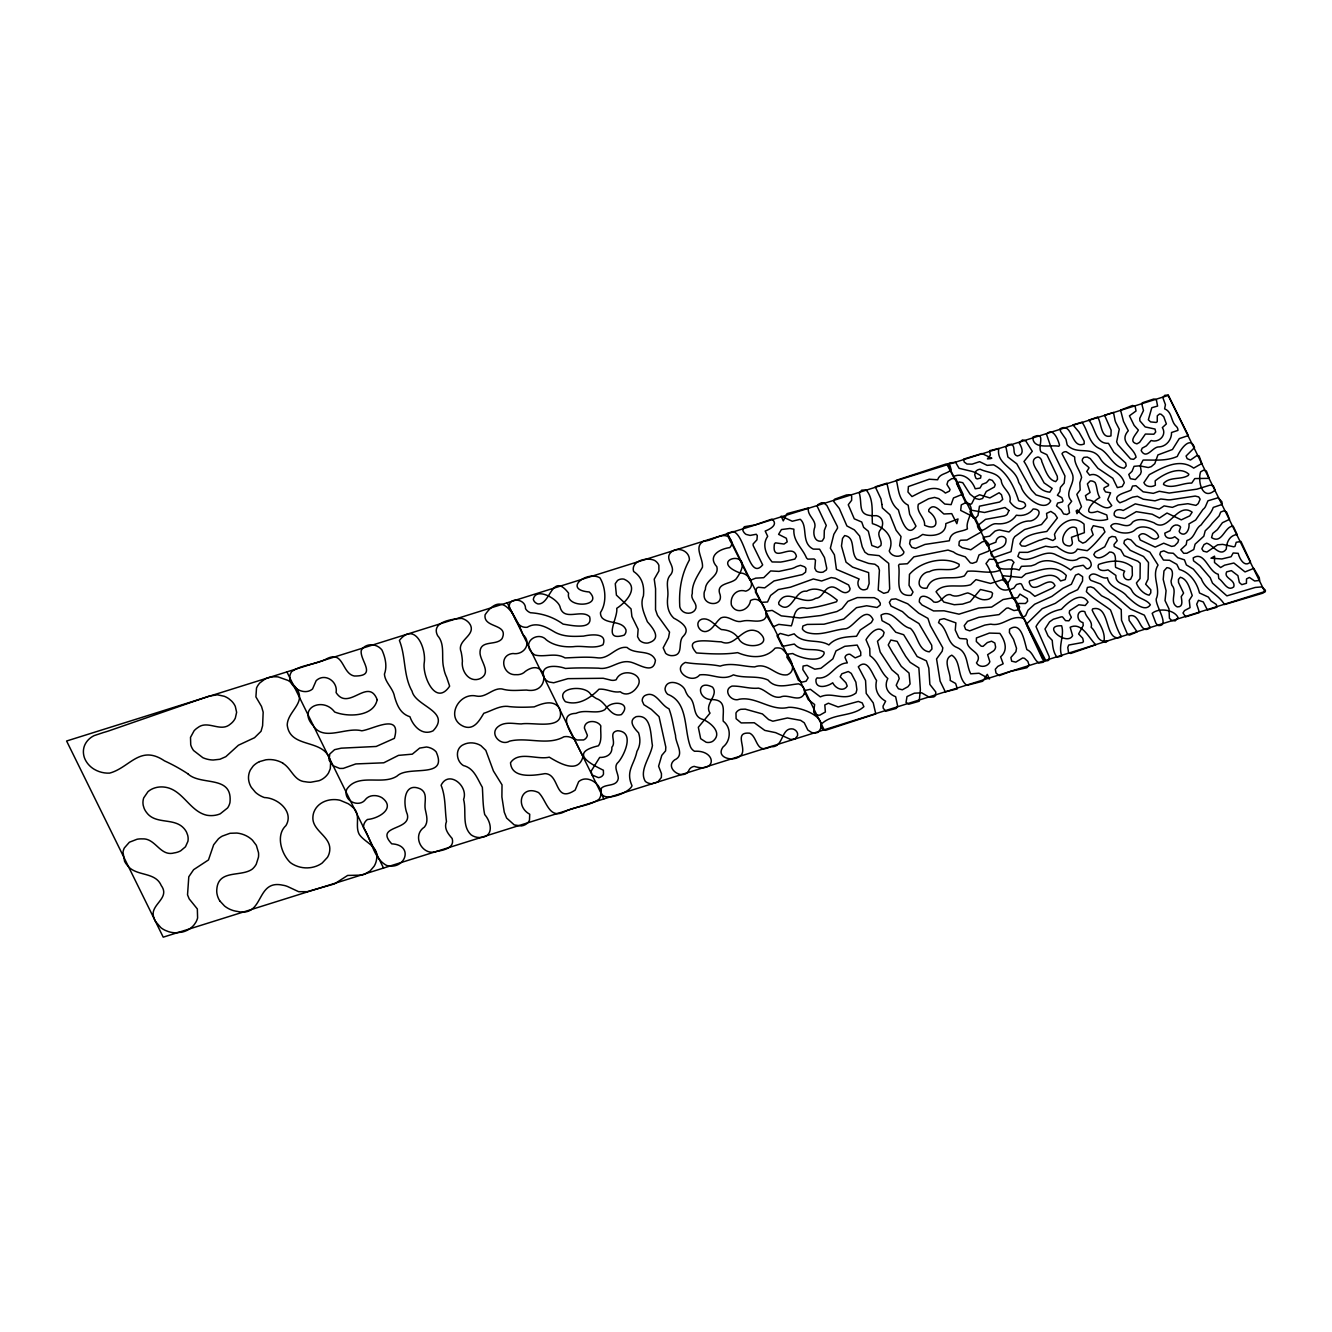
<?xml version="1.0" encoding="UTF-8"?>
<svg xmlns="http://www.w3.org/2000/svg" width="1332" height="1332" viewBox="0 0 1332 1332"><rect width="100%" height="100%" fill="white"/><g stroke="black" fill="none" stroke-linecap="round" stroke-linejoin="round"><path stroke-width="1.5" d="M804.362 693.756C799.2 703.246 788.178 693.273 780.302 697.135C771.594 698.567 766.133 689.859 758.507 688.144C749.566 689.06 740.742 685.764 732.017 686.097C722.194 689.843 731.185 702.447 739.26 699.25C756.26 696.07 771.295 711.754 788.527 707.342C800.266 706.543 830.985 717.498 818.248 732.234A8.308 7.043 13.5 0 1 811.538 732.45L807.841 730.036L804.262 722.793L800.615 720.346L787.462 717.981L772.826 721.211L768.631 719.58L762.42 713.935L745.221 709.14L740.792 709.307A8.825 7.492 13.5 0 0 735.963 713.02L736.113 718.714L741.175 722.926L754.295 722.76L764.784 730.402L775.624 732.65L790.775 739.51L794.971 738.927L797.552 735.714L797.602 733.699A6.527 5.544 13.5 0 0 793.106 729.02C780.635 726.789 784.032 748.334 770.662 746.653C755.627 754.611 758.008 737.029 749.65 733.183C732.733 731.618 747.935 749.3 740.575 755.677C733.682 762.453 715.034 757.858 723.076 746.919C731.018 740.908 731.484 727.255 723.209 721.178C722.377 712.47 727.189 700.166 712.803 699.583C697.036 700.532 695.87 678.604 712.52 687.129C719.213 695.387 703.862 704.112 710.023 713.12L698.318 727.289L700.665 738.694L706.193 742.274A8.492 7.209 13.5 0 0 712.67 741.341C722.976 733.482 711.388 723.076 703.363 719.596C691.175 716.716 697.119 702.647 688.494 696.403A22.494 19.098 13.5 0 1 685.497 691.075C683.183 682.933 666.45 677.672 665.034 688.827A9.141 7.759 13.5 0 0 667.715 694.305C688.444 702.264 683.799 729.087 690.359 746.519A9.557 8.109 13.5 0 0 694.538 751.265C716.466 749.849 717.315 773.576 694.188 766.383A7.959 6.76 13.5 0 0 689.16 769.779C684.182 781.917 663.586 768.314 674.575 759.939C685.397 755.161 675.374 743.572 675.524 735.381C673.343 726.523 672.277 717.299 668.98 708.774C660.439 705.227 655.527 689.676 644.605 695.737A7.942 6.743 13.5 0 0 642.257 701.015L643.889 704.711L651.298 709.357L659.057 716.666L665.817 747.135L665.584 750.865L661.804 755.327L658.591 766.216L661.471 773.676L661.371 777.472L657.775 782.05L651.598 783.765A9.274 7.875 13.5 0 1 645.337 781.401C638.761 770.645 650.499 757.159 652.447 745.52C650.499 735.347 651.881 713.819 636.163 716.666C627.505 720.729 634.498 728.587 638.577 732.816C640.609 739.193 640.409 745.554 636.929 751.381C634.165 764.968 625.391 771.012 632.017 785.747C629.303 793.622 596.903 805.161 601.465 788.111C606.276 783.566 616.949 786.979 618.298 778.338C618.248 772.826 612.803 766.483 618.531 761.921C624.791 754.328 634.848 731.618 617.582 730.735C607.792 732.467 616.833 742.041 611.871 747.219C612.553 754.511 606.06 757.725 599.7 757.409L591.075 771.261L592.057 774.958L598.351 777.622A6.51 5.528 13.5 0 0 603.496 774.125L603.379 770.229C588.028 762.703 570.129 752.497 598.468 745.787C602.38 740.276 600.216 732.234 600.815 725.907C597.302 719.796 584.548 719.696 584.398 728.055L587.379 735.347A7.959 6.76 13.5 0 1 583.599 739.959L577.022 739.993A8.708 7.393 13.5 0 1 572.327 735.697C567.715 727.455 560.322 713.785 575.973 713.353C585.531 708.874 596.636 714.801 604.978 709.573C610.506 699.35 633.116 701.981 621.411 714.585C609.939 717.881 606.326 701.664 596.386 698.567A37.546 31.868 13.5 0 1 590.775 694.505C585.181 684.015 553.363 687.662 565.367 701.681C578.288 706.01 590.043 698.334 598.967 689.21C606.293 688.461 612.787 693.123 620.229 691.758C625.89 696.553 632.983 692.906 636.679 687.662C647.169 674.225 621.578 666.316 616.233 679.72A8.325 7.076 13.5 0 1 609.64 679.836L603.213 678.271L567.932 678.654L553.679 682.783L549.25 682.034A9.84 8.358 13.5 0 1 544.189 677.938C538.811 663.669 557.425 665.467 565.451 668.448C576.456 667.698 587.495 667.881 598.501 668.165C609.673 670.329 618.531 659.906 629.603 661.904C638.028 663.253 653.662 675.774 655.427 660.206C650.765 648.801 635.264 655.194 627.072 647.452C616.067 645.853 609.623 658.89 598.201 657.908C587.212 656.51 576.107 657.525 565.084 657.925C555.427 652.247 545.104 657.425 535.164 655.078A11.189 9.491 13.5 0 1 530.452 650.765C523.16 640.525 538.927 631.385 546.32 639.86C553.579 645.57 563.936 647.319 573.11 646.703C583.016 645.271 594.305 649.283 603.03 644.738C607.858 632.467 590.809 634.498 583.566 636.113C573.176 636.563 562.803 637.079 553.579 631.418C545.487 626.556 536.113 621.794 527.156 627.305C515.85 628.238 515.234 615.367 509.74 608.724C506.11 596.936 525.79 597.618 525.507 608.591A9.174 7.792 13.5 0 0 530.436 612.737C542.723 613.536 553.18 617.032 563.103 624.109C570.945 625.307 593.256 630.486 589.626 616.733C581.418 608.491 563.469 622.227 559.906 606.393C557.009 598.401 535.93 586.746 533.316 599.283A6.494 5.511 13.5 0 0 537.862 603.912C550.782 605.161 551.631 571.078 568.614 593.173C565.034 609.074 604.495 606.843 589.293 591.991C562.37 589.793 586.58 570.196 599.949 577.855C605.727 587.379 606.976 602.58 600.532 612.42A9.407 7.975 13.5 0 0 602.314 618.115C608.824 624.159 622.011 620.629 625.923 629.686A7.776 6.593 13.5 0 1 624.075 635.197C601.598 642.041 618.281 618.031 616.733 608.324C626.356 602.214 640.492 586.43 623.925 579.12A7.859 6.677 13.5 0 0 617.532 580.486L615.267 583.666L616.416 595.138L631.052 608.907L631.901 616.533L638.145 629.253L637.578 636.729L639.56 640.309A8.825 7.492 13.5 0 0 647.951 643.023C662.454 639.144 652.98 628.155 647.369 621.744C644.155 613.553 639.66 604.462 643.423 595.904C644.488 585.98 642.224 577.189 633.616 571.478C630.486 560.789 647.385 556.826 654.728 560.506A10.39 8.825 13.5 0 1 658.874 565.301L658.907 570.995L654.228 579.154L655.577 588.811L655.544 609.806L657.475 615.351L669.546 632.084L668.531 637.678L663.186 647.818L665.634 653.313A8.292 7.043 13.5 0 0 671.911 655.66C684.648 655.66 677.006 641.574 683.566 635.947C691.308 628.055 679.869 621.328 673.742 618.115C667.532 612.121 666.766 604.312 667.832 596.187C668.614 588.511 664.785 580.519 670.945 574.375C676.639 566.283 664.152 559.673 670.612 552.63C676.989 546.02 689.61 550.416 689.393 559.989C681.951 573.26 678.887 588.711 679.703 604.911A8.741 7.426 13.5 0 0 681.718 610.422C685.58 614.835 694.188 614.069 695.937 608.025C697.052 602.53 689.843 599.15 692.307 593.306C691.774 583.616 697.968 575.258 702.447 567.232C703.496 558.274 692.84 546.22 704.245 540.975C713.436 541.308 727.006 527.838 731.834 542.307A8.558 7.276 13.5 0 1 729.703 547.618C719.979 548.834 706.959 555.844 716.832 566.716C719.463 576.789 705.227 579.387 705.344 589.56A11.772 9.99 13.5 0 0 704.112 595.021C703.512 606.077 723.01 606.726 720.146 594.871C715.134 582.8 730.735 584.365 736.08 579.004C760.056 546.32 704.228 559.14 740.076 573.01C749.816 572.76 757.009 587.662 745.737 591.175C736.596 588.294 729.769 596.27 731.385 605.028C736.28 615.384 749.417 609.889 750.499 600.499C759.923 595.471 765.151 607.159 766.616 614.468A9.624 8.175 13.5 0 1 763.835 619.613C757.359 623.06 749.533 619.297 742.423 621.128C734.565 623.626 728.637 614.718 721.128 617.815C715.617 621.711 713.036 630.003 706.06 631.518C698.867 632.633 694.005 621.761 701.931 619.147C709.856 617.282 715.118 625.957 721.328 629.537C728.254 630.003 734.148 632.134 738.444 638.145C743.855 651.298 776.423 645.87 758.291 631.884C742.623 623.709 735.614 648.634 721.195 641.791C713.386 642.041 681.118 635.63 696.453 652.946C709.839 653.862 723.975 654.711 737.628 652.63C750.066 657.908 765.684 659.29 775.058 648.201A9.757 8.275 13.5 0 1 781.801 648.701C787.911 653.962 799.233 669.713 787.345 674.791C775.307 676.673 767.965 661.854 754.645 666.916C743.04 666.599 731.301 662.187 720.129 666.117C708.657 663.686 696.403 664.518 685.297 662.437C671.112 669.763 691.391 685.131 699.683 674.891C711.688 673.293 722.077 681.435 733.416 674.841C744.638 678.754 757.608 675.174 768.081 680.086C776.057 689.743 788.927 684.448 798.717 683.865A9.041 7.676 13.5 0 1 804.362 693.806M259.474 761.621L265.917 759.789A22.844 19.397 13.5 0 1 282.933 763.186M282.734 763.219C291.442 768.164 293.906 781.085 305.394 781.751A23.71 20.13 13.5 0 0 310.756 782.234L319.081 780.702A21.112 17.915 13.5 0 0 323.36 778.454L324.625 777.488A22.577 19.164 13.5 0 0 328.604 772.81L330.303 768.681L330.619 762.737A23.693 20.113 13.5 0 0 327.156 753.979C316.883 740.059 289.727 746.536 287.229 725.041C287.546 710.056 310.19 701.448 293.24 684.698A22.994 19.514 13.5 0 0 288.028 680.419L278.172 676.939A21.695 18.415 13.5 0 0 271.228 677.056L269.564 677.389A20.413 17.333 13.5 0 0 264.935 679.104L259.89 682.883A22.827 19.381 13.5 0 0 256.51 688.061L255.91 696.902L261.522 706.46L263.17 712.154L262.604 725.74L261.039 731.285L254.529 737.712L238.428 745.221L225.807 756.693L219.897 759.273L213.137 760.023A23.676 20.097 13.5 0 1 202.864 757.708L193.573 750.515A21.046 17.882 13.5 0 1 190.726 744.821L190.509 737.362L194.106 730.752A22.095 18.748 13.5 0 1 197.819 727.622C207.825 719.696 220.513 732.7 230.286 724.158A20.263 17.199 13.5 0 0 235.314 718.131L236.63 712.32L235.298 706.376A19.597 16.633 13.5 0 0 231.552 701.015L228.904 698.784A19.83 16.833 13.5 0 0 224.242 696.27L217.432 694.805L209.174 696.103L108.425 731.018A106.477 90.393 13.5 0 1 103.663 732.45L94.289 735.564A22.694 19.264 13.5 0 0 90.26 738.061A23.926 20.313 13.5 0 0 86.097 742.607L85.331 743.905A22.611 19.197 13.5 0 0 83.783 748.101A23.227 19.714 13.5 0 0 83.816 755.56A22.794 19.347 13.5 0 0 84.732 758.524A23.643 20.08 13.5 0 0 89.144 765.234L90.326 766.399A22.611 19.197 13.5 0 0 94.439 769.413A23.71 20.13 13.5 0 0 109.574 773.126C129.82 767.715 139.843 744.222 164.469 760.855A154.362 131.052 13.5 0 1 188.311 774.075M188.245 774.158C201.482 785.913 232.767 774.791 229.97 802.447A20.829 17.682 13.5 0 1 227.572 807.958L220.246 813.802A21.495 18.248 13.5 0 1 211.938 815.6A21.961 18.648 13.5 0 1 206.643 815.201C189.244 811.171 182.484 788.694 163.736 787.029A21.079 17.899 13.5 0 0 156.793 787.395A20.38 17.299 13.5 0 0 147.985 791.674L143.723 797.885A19.73 16.75 13.5 0 0 143.223 805.377L144.139 808.374A20.18 17.133 13.5 0 0 146.637 812.587C155.611 824.791 173.976 817.415 183.749 828.188A19.314 16.4 13.5 0 1 186.58 832.267L187.695 835.264A18.748 15.917 13.5 0 1 187.912 841.358L185.464 846.802L180.653 850.832A19.114 16.234 13.5 0 1 174.126 852.93C160.123 856.792 155.628 838.094 142.441 838.894A21.861 18.565 13.5 0 0 137.113 839.227L129.387 842.224L124.342 847.951A19.98 16.966 13.5 0 0 122.994 852.264L124.559 861.238A21.412 18.182 13.5 0 0 127.256 865.284C135.864 876.806 155.195 871.261 161.239 885.53C170.746 898.467 149.65 904.594 153.646 916.932A23.127 19.63 13.5 0 0 155.494 921.411L160.839 927.638A20.296 17.233 13.5 0 0 165.201 930.335L168.448 931.617A22.577 19.181 13.5 0 0 175.358 932.816L182.201 932.117A24.076 20.446 13.5 0 0 194.206 924.691L195.887 922.177A25.974 22.045 13.5 0 0 197.602 917.964L197.336 908.957L189.177 898.867L187.529 894.821L188.794 876.756L193.623 869.679L208.475 859.939L213.669 844.754L218.398 838.844A27.522 23.377 13.5 0 1 222.294 836.096L230.036 833.283L236.896 833.049A23.027 19.547 13.5 0 1 252.414 840.142L256.327 845.304L258.508 852.663A28.655 24.326 13.5 0 1 258.475 857.159L256.26 864.185A23.993 20.38 13.5 0 1 252.414 869.013C241.175 877.355 218.165 869.013 216.8 889.476A21.728 18.448 13.5 0 0 217.016 893.938L217.366 895.42A22.91 19.447 13.5 0 0 219.847 900.965M220.013 901.131L224.542 906.01A22.91 19.447 13.5 0 0 230.453 909.54L232.084 910.172A21.628 18.348 13.5 0 0 237.146 911.371C264.685 917.865 255.311 879.02 282.834 885.214A15.967 13.553 13.5 0 1 287.779 886.613L298.668 891.691L307.126 891.674L334.399 883.932L347.652 875.44L359.573 875.157A14.935 12.671 13.5 0 0 364.552 874.225L370.113 870.945L374.125 866.233A24.209 20.563 13.5 0 0 376.573 859.273C379.487 846.303 364.735 842.84 359.19 834.248C354.512 825.557 361.671 813.636 352.264 806.859A24.459 20.763 13.5 0 0 348.135 803.679L340.126 800.299A21.995 18.681 13.5 0 0 334.981 799.6L333.25 799.6A23.51 19.963 13.5 0 0 324.958 801.281A22.86 19.414 13.5 0 0 314.019 811.821A23.044 19.564 13.5 0 0 312.97 816.2C311.189 830.735 331.168 835.98 329.753 850.299A22.944 19.48 13.5 0 1 328.738 854.711A22.727 19.297 13.5 0 1 327.406 857.408L322.194 863.019A26.224 22.261 13.5 0 1 311.688 867.448L310.006 867.698A24.009 20.38 13.5 0 1 293.157 864.418A23.643 20.08 13.5 0 1 290.243 862.487C281.352 853.929 275.491 835.114 285.947 825.59C294.255 811.804 277.805 797.868 264.419 797.552A23.61 20.03 13.5 0 1 255.511 792.374L251.315 787.362A23.443 19.913 13.5 0 1 248.668 780.086A22.844 19.397 13.5 0 1 248.634 775.59A23.243 19.747 13.5 0 1 250.416 769.913L253.03 766.2A22.844 19.397 13.5 0 1 259.507 761.638M947.851 464.552L1044.471 660.705M727.538 533.666L824.158 729.819M507.226 602.78L603.846 798.934M286.913 671.894L383.533 868.048M881.867 504.428L882.35 507.942L889.826 514.652L896.136 530.303L901.015 536.513L899.616 545.587L903.945 551.981L903.462 553.546C899.616 558.208 891.225 556.576 889.227 550.948C895.32 537.445 884.381 527.089 872.41 523.643C871.628 512.77 874.158 499.1 866.116 489.943L861.671 490.176L859.29 493.023C862.836 505.977 856.409 516.699 876.489 515.65C883.865 517.266 884.198 525.973 879.686 530.752C876.639 535.814 882.55 540.409 880.918 545.487L877.838 547.635L871.827 545.504L868.347 531.235L863.619 527.339L861.721 522.011L854.278 518.831L848.251 504.745L851.631 500.316L851.664 496.12L850.449 494.721L846.486 494.955L834.531 499.25L833.832 501.598L839.293 508.458L846.902 525.957L854.345 529.87L859.59 535.963L862.237 546.853L864.884 552.164L868.214 554.462L879.087 555.627L888.71 563.386L889.676 589.094L887.994 592.191L883.765 593.323L878.204 590.109L879.42 570.229L878.254 566.716L874.891 564.235L868.647 563.419L856.742 559.207C850.049 552.181 856.11 537.229 844.654 535.581L842.523 538.461L841.474 546.003L846.036 562.171L852.597 567.116L868.631 572.61L869.13 583.566L867.365 588.727C860.589 592.89 855.46 584.715 859.14 579.004L836.413 569.347L834.415 554.828L830.352 548.235L833.849 534.298L837.578 528.055L837.345 526.373L826.889 505.511L823.792 502.863L821.578 502.73L817.798 504.678L817.249 506.376L826.273 525.441L824.308 530.436L824.108 537.878L822.277 540.975C814.068 542.99 812.503 532.783 814.834 527.106C816.366 519.813 806.926 515.634 808.391 507.958L787.062 513.619L783.266 520.879L781.185 516.167L792.257 521.245L800.266 519.297C808.341 526.273 800.649 542.973 813.269 549.1L819.613 549.184L824.458 557.509L826.756 568.281L826.356 569.93L823.176 572.077A8.109 6.893 13.5 0 1 816.283 571.078L814.818 568.248L815.484 560.156L814.185 558.974L807.741 559.124L806.526 557.991C802.38 547.918 792.94 541.391 793.889 529.187L789.976 528.454L781.434 529.553L778.587 534.348L786.346 538.261L787.195 541.891L784.048 544.055L775.474 542.84L774.425 543.939C771.228 565.168 793.023 541.441 796.436 556.41L794.871 559.074L786.38 560.988A69.63 59.108 13.5 0 1 780.535 562.071L772.061 561.954C766.1 554.695 761.654 544.771 767.698 536.33L765.184 531.068C769.913 529.237 778.887 524.642 771.911 519.097L754.944 524.958L744.405 526.706L742.607 529.204A8.425 7.143 13.5 0 0 746.053 534.398L750.099 535.414L756.26 534.265L757.292 535.581L756.959 539.81L753.113 543.972L753.179 545.587L762.67 564.885C748.85 581.418 745.787 535.347 733.183 531.518L727.122 533.383L729.986 540.642A82.817 70.313 13.5 0 1 732.783 545.62L750.016 580.369L755.727 578.171L763.736 577.672L770.645 570.945L779.004 571.395L790.942 568.831A20.263 17.199 13.5 0 0 796.569 566.55L800.449 565.334L804.645 566.833L805.977 568.431L805.594 572.161L802.447 574.542L774.075 580.935L764.685 587.862L758.258 587.245L756.626 588.278L755.377 591.957L761.022 602.364L767.515 601.997L770.612 595.437L778.304 589.543L790.475 587.196L813.319 578.97L821.611 581.002L831.218 577.572L835.364 578.271L848.634 584.981L850.099 588.744L849.55 590.592C842.856 597.519 837.312 584.748 830.003 587.262C823.576 588.861 822.677 598.035 815.567 598.368C802.314 606.56 786.746 586.646 778.654 602.613L778.887 604.395C791.757 615.75 794.222 589.56 806.559 591.208C817.448 585.064 829.386 593.822 837.229 600.166L836.546 601.764C827.155 604.562 817.199 607.359 806.876 608.391C793.472 604.745 794.471 618.015 791.325 625.857L778.721 624.375L773.126 626.856L766.166 614.801L765.717 611.255L772.177 610.406L781.251 615.85L799.749 617.948L820.928 615.517L836.896 611.538L842.074 608.641L847.918 601.315L857.308 597.585L874.242 597.668L878.088 599.683L880.319 603.23L880.202 605.028L877.089 607.492L866.633 605.76L856.476 607.675L843.772 619.03L824.009 624.208L807.109 624.425L802.88 626.007L802.363 629.02A8.658 7.343 13.5 0 0 807.908 632.783C821.345 636.296 833 629.653 845.97 628.737C854.628 626.54 865.517 604.745 873.076 619.497L871.361 622.543L860.222 630.003L856.526 636.263C846.902 636.863 835.88 637.162 828.887 644.938C818.048 638.494 803.246 644.605 794.188 633.832L788.344 635.63L780.169 633.416L777.072 635.847L782.284 646.403L794.338 644.055C802.197 652.996 815.134 647.069 823.992 652.014L824.125 653.612C820.146 663.836 799.217 657.558 792.756 653.546L788.244 654.095L786.779 657.109L792.34 665.75L798.318 680.202L801.681 682.217L806.06 681.218L808.158 677.855L802.846 669.596L803.079 666.05L807.092 665.334L814.818 669.18L820.912 668.314L832.883 658.857L835.997 650.882L844.821 646.303L857.192 645.071L860.738 652.081L860.738 655.577L855.177 657.875L849.983 654.262A4.762 4.046 13.5 0 0 844.988 657.425L847.318 662.903C834.431 663.369 830.668 679.753 817.015 677.905L815.983 679.403C814.934 689.926 827.588 686.613 832.716 682.783C835.231 688.128 843.173 692.44 847.235 686.097L845.937 682.767L840.176 676.822L841.874 673.776L848.301 671.511L851.265 673.393L855.893 682.167L856.876 689.61L856.026 693.006C844.255 701.897 832.2 691.241 820.329 696.869L810.389 689.293L804.245 690.642L808.158 699.55L814.651 704.528L813.636 712.004L815.867 715.201L819.813 715.151L825.374 712.004L824.808 704.961L828.421 703.213L838.128 706.976L858.324 701.431L862.204 702.896L863.885 706.676C852.297 717.299 832.184 712.77 820.862 724.625L821.911 728.687L825.507 730.336L875.773 713.919L873.243 702.896L866.216 693.406L865.567 680.585L858.308 666.799C867.731 657.558 872.21 674.508 876.573 680.502C874.508 689.227 877.638 696.653 885.63 701.198L883.049 706.093L883.199 708.174L885.763 711.221L896.269 708.424L897.651 706.077L895.653 696.736C887.445 693.572 883.865 686.48 887.811 678.521C880.302 672.111 878.571 661.338 869.962 655.71L869.746 648.468L866 639.71C869.363 634.182 878.437 623.759 884.132 632.467L883.099 635.847L877.472 641.258L880.186 652.047L891.857 669.796L898.084 675.008L899.233 678.587L896.22 685.281L898.401 688.761L902.33 689.793L907.924 686.729L910.072 683.965L909.04 673.043L901.281 666.35L896.136 658.175A65.718 55.794 13.5 0 0 893.006 653.279L888.228 644.954L890.842 640.059L897.119 641.375L902.663 651.348A152.414 129.387 13.5 0 1 905.593 656.26L910.172 662.37L918.864 667.881L920.362 689.593L919.213 701.231L908.907 704.178L906.043 702.48L906.992 696.569L914.385 693.189L921.694 692.823L929.42 697.302L933.832 696.919L935.447 695.67L935.813 692.007L929.869 684.448L928.82 668.098L926.406 660.872L917.149 656.526L903.662 634.715L895.753 632.234L889.36 624.675L882.034 620.679L881.018 615.151C892.19 608.258 899.799 626.356 910.439 628.388C917.914 635.131 918.148 650.682 929.336 651.847L931.934 649.034L931.701 645.237L918.913 623.526L908.391 617.132L902.447 611.621L891.025 606.093L889.36 602.364L891.308 599.35L895.787 598.867L907.741 603.812L918.664 613.153L927.921 618.364L930.319 625.607L942.823 647.835L942.19 651.215L936.562 658.94L940.126 681.218L945.354 691.874L957.358 688.844L955.627 683.482L950.199 680.452C951.015 672.493 941.807 659.556 951.781 655.194C961.587 661.371 956.792 677.722 966.816 685.364L982.7 681.251L987.295 674.325L989.493 679.004L979.07 673.243L970.728 673.809C966 664.868 968.281 652.314 956.992 647.519C946.752 643.689 948.001 628.538 938.544 622.66L939.759 619.63L944.022 618.664L955.893 622.877L955.26 630.069L958.574 637.329L959.972 638.494L966.399 638.977L967.282 640.276C965.4 650.865 984.331 651.914 976.473 662.903C979.253 668.065 987.861 667.215 989.859 661.771L987.628 654.678L992.556 651.548A7.509 6.377 13.5 0 0 995.603 646.986L994.837 643.023L991.557 641.192L987.328 642.573L983.066 646.353L981.201 646.17L976.306 641.491L976.439 637.945L989.376 633.083L999.866 633.383C1004.911 640.426 1008.54 650.166 1000.615 656.809L1003.163 663.786L997.851 666.366L995.304 669.263L996.02 673.076L999.266 675.657L1010.605 671.395L1026.939 667.715L1029.087 665.301L1027.871 661.388L1024.441 658.308L1022.676 657.958L1015.783 662.137L1011.671 661.172L1010.871 657.525L1015.916 651.731L1016.516 648.268L1013.535 639.377L1009.406 632.55L1009.539 629.17C1021.461 620.712 1024.341 641.674 1026.872 649.6C1033.116 652.214 1033.615 659.873 1039.01 663.003L1043.505 662.204L1045.004 659.074L1024.158 618.564C1011.088 613.952 1003.379 626.856 990.842 624.159A78.088 66.284 13.5 0 0 984.714 625.124L969.696 630.852L965.633 629.403L964.202 625.707L967.532 621.345L978.837 617.315L999.05 614.601L1006.426 608.258L1008.191 607.925L1013.985 610.555L1018.497 609.856L1019.646 607.042L1015.134 599.4L1011.987 597.968L1003.063 599.55L991.657 607.059L978.737 608.008L958.99 614.169L944.072 610.805L933.532 610.938L921.994 604.961L919.296 601.964C919.03 591.741 930.119 597.435 933.665 601.964C941.075 604.278 943.489 593.689 950.299 594.588C956.459 598.301 962.004 594.072 967.765 592.923C974.208 594.705 979.253 600.899 986.546 599.6A7.542 6.41 13.5 0 0 991.824 596.719L992.59 593.273L991.324 592.057L980.435 589.493L970.212 601.681L962.47 604.129L954.245 604.728L943.805 602.064L936.046 591.741C943.805 581.951 959.706 588.411 970.695 584.715L975.973 579.62L990.542 583.449L1005.044 578.92L1008.191 584.015L1008.757 589.56C994.504 593.622 992.79 571.961 985.98 563.619L989.31 559.224L995.62 559.44L1000.182 570.163C989.576 574.575 978.404 570.163 967.498 571.278L964.418 575.874C952.33 580.952 932.733 572.26 927.005 588.111C913.436 590.059 919.43 572.061 929.37 571.711C938.627 566.366 951.747 573.243 959.073 566.067L959.173 564.335C944.355 555.677 920.728 561.305 909.456 574.375L909.04 585.347L913.053 592.074L911.171 595.321C893.106 596.952 900.981 576.323 898.551 565.501L899.316 564.269L907.408 563.736L913.885 556.843L948.001 550.066L953.529 551.981A14.069 11.955 13.5 0 0 959.157 554.895L965.317 556.876L970.362 562.87L972.477 563.319L976.606 561.821L979.02 554.911L988.577 551.148L989.41 549.766L988.494 543.606L985.93 540.842L982.183 541.908L970.845 549.783L962.237 547.685L958.907 545.421L959.256 541.591L960.655 540.243L966.965 540.009L981.884 531.618L975.007 517.732L960.705 510.422L961.271 504.911L966.699 502.181C977.555 509.423 964.934 519.413 967.432 528.887C960.672 532.534 950.948 530.469 949.333 540.775L924.957 544.438L915.517 548.384L911.754 547.319L909.606 543.706L910.289 539.86L917.865 537.628L922.743 534.398C931.401 536.896 946.186 535.414 945.837 523.593L958.008 518.964L956.842 523.692L951.731 513.636L943.905 513.986C939.809 510.772 933.682 502.364 928.787 509.673L928.737 511.488C938.444 517.882 939.476 531.951 924.608 525.258C925.257 517.415 916.016 512.604 918.314 504.295L928.637 498.734L934.614 497.402L938.76 498.618L944.771 504.045L951.115 504.645L953.479 497.968L962.986 494.089L955.71 478.471L951.764 478.671L947.968 481.168L946.919 484.432L950.066 489.51L949.316 491.192L945.387 493.056C934.981 483.166 922.177 491.458 911.987 496.57L907.974 492.007L908.407 486.546L929.22 479.22L937.645 479.77C939.643 473.093 947.568 474.292 951.098 469.513L949.999 465.501L946.403 463.902L896.369 480.286C898.65 489.194 898.384 500.382 908.158 505.161L909.656 514.252L915.983 526.107C907.192 539.443 900.449 517.748 898.434 509.99C890.076 503.613 889.243 492.457 886.896 483.183L875.274 486.813L880.985 498.901L881.867 504.428M1008.94 510.539L1007.175 514.418A8.591 7.293 13.5 0 1 1002.913 516.233L985.547 519.363L977.438 525.84C980.502 537.429 989.177 522.993 996.236 523.726C1004.345 524.425 1011.537 522.277 1016.366 515.201C1022.56 516.333 1029.503 514.335 1033.116 508.99C1045.304 508.957 1036.329 522.027 1028.271 520.995C1020.245 521.728 1014.468 526.356 1009.04 531.951L999.466 529.936A15.967 13.553 13.5 0 0 994.921 531.185L989.609 536.163L983.349 537.295L983.183 538.261L987.178 545.537L995.936 542.174C996.036 536.913 1002.78 534.165 1005.926 538.811C1007.192 549.084 995.87 547.802 990.775 552.797L991.591 555.894L994.438 557.359L1011.038 551.648L1013.236 539.06L1014.784 536.613L1024.608 529.537L1041.491 524.542L1047.085 517.765L1046.552 513.419L1050.815 511.405L1054.911 514.085L1057.408 517.932L1046.819 531.451C1037.528 533.05 1024.308 534.498 1019.862 543.822L1021.611 545.97L1025.224 546.22L1039.26 540.342A17.383 14.752 13.5 0 0 1043.872 538.844L1046.852 538.245L1052.913 540.542L1055.377 538.661L1054.478 534.348C1059.723 523.26 1073.043 514.002 1084.048 524.092L1084.365 532.667L1071.477 537.279L1072.41 542.74A4.379 3.713 13.5 0 1 1069.513 546.02C1054.744 545.204 1067.448 522.077 1076.406 528.121L1078.837 540.642L1082.766 543.156L1085.613 542.007L1093.172 534.798L1091.324 529.47L1093.289 525.69L1103.162 527.788L1104.944 531.951C1099.3 538.494 1094.471 544.955 1087.245 550.682L1077.422 549.084C1072.976 557.758 1062.087 550.832 1056.892 546.486L1052.064 547.285L1045.553 546.237L1027.721 552.347L1019.413 552.33L1017.848 556.41C1029.053 566.433 1043.605 547.186 1056.576 555.128C1063.102 557.975 1069.596 562.354 1076.972 559.623C1081.95 555.178 1091.108 557.608 1091.258 564.885A6.56 5.561 13.5 0 1 1088.161 568.714L1086.679 568.764L1083.266 565.268L1074.025 567.016L1070.678 569.963C1060.538 563.136 1047.119 556.26 1035.414 564.418A48.268 40.976 13.5 0 1 1031.018 565.9L1021.394 566.35L1019.196 570.079C1012.17 566.899 1001.381 571.994 996.519 565.8L997.502 563.286L1008.491 559.723L1011.754 560.006L1014.002 562.454C1009.023 568.481 1013.968 579.953 1006.376 583.483L1003.163 579.986L1002.23 575.674L1021.594 577.489L1025.823 573.809C1039.543 570.912 1054.378 562.82 1066.316 575.474L1065.234 579.603L1060.605 580.952C1052.263 569.463 1039.926 578.771 1029.669 580.819L1029.186 582.051C1033.216 597.452 1049.466 573.16 1054.977 585.647L1053.129 587.795L1034.847 596.336L1029.952 592.157L1023.975 589.293L1021.428 584.049L1019.946 583.566L1016.449 584.565L1013.885 588.078L1009.406 589.876L1012.803 598.218L1017.615 597.702L1019.946 594.089L1027.255 598.567L1027.638 601.265L1025.474 603.496L1018.714 603.463L1016.466 605.261L1020.778 614.984L1022.893 617.132L1025.59 615.75L1028.021 610.222L1034.681 604.228L1051.83 596.436L1062.886 588.311L1071.378 584.265L1075.54 575.124L1078.537 573.925L1082.633 576.673L1082.55 581.018L1077.671 589.693L1069.113 593.706L1055.377 603.329L1042.223 608.674L1026.289 624.292L1042.34 658.707L1044.421 661.022L1047.918 660.655L1049.183 659.623L1049.216 656.759L1035.996 626.556C1041.358 617.016 1050.782 611.271 1061.404 609.307C1067.481 602.697 1081.068 590.526 1088.044 602.097L1085.247 605.511L1078.803 604.795L1069.579 610.755L1069.263 613.053L1071.361 617.349L1068.913 620.829L1065.517 620.629L1062.503 616.883L1061.188 616.883L1053.279 619.28L1049.599 621.844L1044.971 628.987L1048.001 635.847L1052.263 640.409C1052.613 646.053 1053.329 652.813 1057.059 657.209L1061.82 655.993C1057.858 646.12 1064.767 635.364 1061.621 625.774C1040.692 625.091 1066.949 646.486 1072.593 635.68L1070.162 627.255C1081.734 621.694 1088.843 638.111 1095.803 644.755L1070.695 653.479L1068.53 652.53L1067.781 647.452L1068.73 645.054L1082.733 642.474L1083.432 641.358L1082.7 638.244L1078.62 633.965L1083.232 625.491L1082.983 622.627C1075.59 620.895 1076.506 608.774 1084.847 611.638C1085.796 617.565 1093.006 620.762 1091.174 627.339C1097.185 632.184 1096.919 643.756 1107.824 640.742L1105.826 642.374L1103.962 641.475C1106.076 630.436 1096.386 619.83 1092.173 610.139L1092.64 608.89C1111.071 604.212 1103.912 642.64 1120.662 637.245L1120.945 635.913C1116.033 627.772 1113.868 617.948 1110.472 609.923C1101.914 603.463 1093.788 599.35 1086.346 591.641L1087.412 587.429L1090.625 586.846L1093.822 588.011L1101.547 595.737L1108.69 599.367L1121.244 609.573L1121.511 620.229L1127.388 634.032L1129.486 635.098L1137.128 631.884L1129.153 620.462L1128.853 616.083C1140.658 611.788 1139.326 636.013 1150.165 627.705L1144.354 615.168L1130.485 609.007L1114.368 595.287A96.82 82.184 13.5 0 0 1110.139 592.623L1100.565 583.982L1091.041 580.452A4.862 4.129 13.5 0 1 1089.526 576.173C1094.155 569.763 1101.064 579.636 1107.458 577.805C1109.09 588.211 1121.894 589.094 1127.122 596.42C1132.533 601.415 1144.787 613.269 1150.349 604.795C1146.203 598.584 1135.713 598.617 1131.8 590.526C1128.803 583.349 1115.084 585.73 1115.9 575.441L1107.974 569.863C1104.278 571.028 1097.335 571.295 1098.117 565.584L1098.833 564.335C1110.022 560.589 1122.043 558.791 1132.15 566.816L1132.367 575.341L1130.618 579.27C1125.24 581.734 1121.444 575.441 1124.691 571.178L1115.617 567.382C1114.534 562.254 1118.048 551.848 1109.556 552.031C1105.826 555.577 1096.952 561.704 1093.805 554.545L1095.237 552.081L1104.744 546.786L1109.14 537.878L1111.904 536.43L1115.483 536.929L1117.182 540.709L1114.018 544.505L1114.201 546.553L1120.712 549.733L1124.141 555.677L1137.878 561.222L1140.209 563.286L1140.042 578.604L1136.396 582.983C1138.044 588.061 1143.622 594.288 1149.15 595.154L1150.765 592.907L1150.815 589.826L1145.637 584.199L1148.067 579.12L1148.5 562.554L1143.555 556.493L1130.235 550.299L1123.875 543.356L1124.508 540.509L1127.438 538.994L1130.835 539.776L1136.279 545.62L1149.866 552.164L1158.057 565.101C1151.031 576.04 1161.104 588.195 1156.226 598.9C1155.31 606.027 1170.828 626.922 1157.924 625.507L1155.893 623.193L1152.18 613.353C1158.624 607.608 1174.291 609.457 1178.087 617.632L1175.224 620.879L1171.81 620.512L1169.413 618.298L1168.996 608.89L1165.034 600.582L1166.066 590.725L1163.219 579.387L1163.968 570.945L1166.882 567.632C1174.641 568.165 1172.46 576.09 1171.044 580.935A21.295 18.082 13.5 0 0 1171.944 585.264C1177.921 591.658 1168.663 602.214 1177.205 606.909C1183.615 607.259 1181.7 600.482 1181.234 596.636L1183.599 593.106L1178.504 582.467L1178.454 579.403L1180.368 577.255C1187.828 579.22 1189.892 589.144 1192.257 595.571L1189.243 600.316L1190.059 607.625L1184.531 610.589L1182.999 612.97L1185.68 616.866L1199.466 612.537L1196.685 604.195L1198.5 600.299L1203.279 601.947L1207.425 610.006L1216.765 607.292L1216.366 604.495L1210.955 600.882L1208.407 597.102L1199.499 592.973C1196.985 582.6 1189.959 572.477 1179.32 569.447L1176.839 564.368L1169.579 560.289L1163.452 560.056L1159.789 554.395L1160.622 551.914L1163.835 550.849L1168.364 552.913L1173.292 553.263L1177.771 557.692L1184.431 559.823L1186.379 564.935L1193.372 569.13L1198.301 575.074A46.337 39.344 13.5 0 0 1201.264 578.637C1205.577 590.392 1218.047 593.922 1224.524 604.545L1262.753 593.19L1265.3 591.658L1265.4 590.209L1261.92 586.879L1255.194 587.462L1226.872 595.87L1212.503 583.15L1210.205 577.705L1199.949 565.7L1193.539 560.839L1193.206 557.908C1204.694 550.549 1208.174 571.711 1218.247 574.275L1218.78 578.554C1223.492 581.418 1227.305 591.891 1233.715 586.946L1234.015 585.647C1234.431 579.237 1223.359 578.055 1226.672 571.844L1231.401 570.645L1237.911 575.64L1239.359 582.5L1241.774 584.648L1246.436 583.283L1246.519 578.92L1249.399 577.439L1254.627 580.985L1259.639 580.436L1259.273 577.672L1253.778 568.364L1245.02 571.928L1233.865 563.02L1224.574 565.184L1220.628 567.532L1214.501 562.504L1214.568 556.16L1210.988 558.191L1221.844 558.957L1231.084 556.743L1233.182 552.996L1238.194 553.329C1239.393 558.441 1244.538 568.115 1250.498 561.888L1240.958 541.458L1236.213 542.29L1234.98 546.42L1233.698 546.786L1222.626 544.372L1217.648 544.821L1206.875 552.047L1203.362 551.165L1201.83 548.767L1204.011 544.588L1206.659 543.206C1212.836 544.788 1220.195 557.725 1226.273 549.084C1226.539 542.107 1229.553 535.447 1237.128 534.465L1233.166 526.19C1224.674 525.824 1222.277 544.721 1211.554 537.579L1212.719 533.433L1217.348 529.686L1222.426 522.71L1229.519 519.347L1226.589 512.054L1223.958 510.839L1220.711 512.037L1219.096 515.967L1212.17 523.343A50.849 43.157 13.5 0 1 1209.473 526.706L1205.194 530.852L1203.812 536.213L1195.104 544.155L1193.772 549.517L1186.895 553.246L1183.698 553.296L1180.785 549.7L1186.196 544.688L1186.929 540.526C1195.087 538.311 1194.921 528.504 1201.148 524.908C1205.11 519.014 1211.021 514.102 1213.269 507.409L1222.277 504.378L1221.86 501.698L1218.214 497.752L1207.957 500.782L1205.676 506.077A9.873 8.392 13.5 0 1 1202.996 509.423L1195.637 520.029L1188.943 523.909C1189.892 528.921 1185.63 537.678 1179.836 532.65L1179.153 531.268L1180.618 527.122L1179.752 526.073C1175.373 523.076 1171.311 526.573 1170.062 530.719L1164.784 533.183C1164.751 538.794 1171.094 539.427 1174.724 536.746L1178.637 539.776L1177.854 542.457L1174.524 545.854L1171.644 546.42L1163.718 543.206L1155.194 547.119L1140.242 539.993L1138.793 536.113C1145.07 527.639 1152.779 544.905 1158.607 536.929C1157.475 528.754 1141.624 523.426 1135.297 529.637C1129.536 535.597 1113.818 533.266 1110.755 526.023C1116.099 518.747 1127.055 531.268 1132.6 522.161C1138.427 517.382 1147.768 520.296 1154.161 522.86C1168.414 533.633 1177.155 501.365 1192.157 512.171L1189.726 515.884L1181.284 519.863L1166.998 513.036L1159.456 518.031L1152.213 514.219L1136.296 511.655L1124.641 518.464L1116.266 517.032L1114.235 515.301C1113.119 509.773 1119.296 508.591 1123.176 510.489L1135.297 503.879L1159.14 509.157L1164.118 505.91L1172.41 507.359L1178.171 504.978L1187.861 503.712L1195.969 505.394L1198.184 503.629L1200.149 499.2L1198.733 496.936L1195.204 496.07L1170.845 499.75A14.219 12.071 13.5 0 1 1165.833 499.567L1160.855 498.984L1154.994 500.849L1143.306 499.217L1137.395 496.303L1132.65 497.169A60.107 51.032 13.5 0 0 1128.404 499.067A65.651 55.744 13.5 0 0 1125.756 500.466L1119.862 502.797C1110.039 495.338 1125.856 492.907 1130.985 490.076L1132.516 486.08L1135.93 485.68L1143.139 491.808L1153.312 493.356L1159.273 491.275L1169.18 493.056L1196.852 489.177L1210.055 485.148L1213.319 485.797L1215.1 490.076C1202.53 501.498 1197.351 481.235 1200.631 471.811L1203.629 470.163L1206.409 471.012L1209.156 478.355L1194.787 478.571L1191.74 483.083C1182.6 482.717 1171.627 489.593 1163.519 484.482L1163.752 483.233C1170.079 476.473 1181.118 480.02 1188.344 475.407L1188.843 474.209C1179.603 465.651 1163.585 473.959 1155.16 480.869L1155.377 485.181C1151.947 487.479 1145.537 487.062 1143.888 482.65L1149.333 474.625C1162.736 467.615 1179.336 457.642 1193.688 468.115L1201.83 463.486L1199.083 455.894L1197.052 455.461L1190.492 460.023L1187.162 458.674L1186.079 456.01L1194.488 447.619C1190.259 435.031 1179.886 450.166 1177.288 456.443C1166.033 461.388 1154.944 459.806 1143.106 460.073L1140.292 465.417L1141.241 471.728L1140.425 474.175L1135.363 479.57L1130.369 478.704L1128.787 474.458L1132.017 471.345L1134.065 466.317L1139.576 465.834L1148.284 467.532L1151.264 466.65L1154.794 463.653L1157.908 454.928L1172.46 449.5L1179.27 438.611L1188.327 435.581L1168.197 395.038L1164.734 395.321L1162.853 397.635L1165.433 404.712L1164.618 408.841C1172.243 411.838 1170.811 421.228 1175.823 425.94A6.177 5.245 13.5 0 1 1177.921 430.403L1171.527 432.5C1171.794 439.46 1166.466 446.403 1159.223 446.903C1152.63 446.27 1146.652 460.439 1141.158 450.582L1142.19 448.168L1146.352 445.87L1151.131 440.509C1159.073 443.14 1167.098 434.998 1162.353 427.589L1166.366 423.909L1163.735 416.683L1161.154 414.302L1159.606 413.952L1157.292 415.784L1157.242 421.745L1156.143 422.444L1150.598 421.911L1148.351 419.796L1151.797 407.709L1157.591 406.06L1156.359 399.733L1153.812 399.001L1142.606 402.68L1141.674 403.463L1143.489 410.539L1139.726 418.348L1139.909 420.879L1145.17 426.923L1155.011 429.054L1155.71 432.018L1153.862 434.215L1145.403 434.049L1139.576 442.39L1136.912 443.856C1127.771 441.691 1136.396 434.232 1138.344 430.086L1134.148 425.408L1129.436 415.8L1136.029 411.005L1135.147 406.31L1132.6 405.461L1120.562 410.106L1123.525 421.445L1128.287 430.736C1118.114 442.324 1134.265 447.485 1136.063 457.226L1133.599 459.34L1130.568 458.907L1117.798 444.505L1116.666 441.774L1119.263 429.237L1115.783 422.477A18.781 15.951 13.5 0 1 1114.668 418.381L1113.469 412.47L1104.561 415.201L1111.138 430.169L1110.955 435.897C1100.715 439.244 1101.664 422.993 1097.685 417.082L1088.81 420.096C1095.437 427.622 1095.42 444.105 1108.457 443.323L1113.868 452.331L1125.69 463.003L1126.206 465.9L1124.225 468.231C1112.686 467.033 1108.69 452.181 1099.1 448.385C1088.843 443.456 1088.111 430.785 1082.034 422.227L1072.926 424.858L1078.953 432.001L1084.148 441.158L1084.198 443.922C1070.945 449.866 1072.859 421.428 1060.122 428.804L1060.638 431.585L1065.966 439.294L1067.215 444.988C1076.972 455.694 1092.24 445.138 1100.115 458.358C1105.993 469.031 1120.811 470.745 1124.291 482.75L1122.21 486.53L1117.348 487.612L1112.819 478.305L1097.918 468.315L1090.242 458.591L1087.228 457.059L1083.882 457.359C1078.77 461.871 1086.879 464.785 1089.06 467.848L1086.779 471.528L1089.659 475.158C1097.668 471.894 1102.48 481.218 1108.557 484.365L1108.49 485.631L1104.245 487.712L1103.795 489.11L1105.527 491.924L1110.605 492.807L1107.725 499.716L1111.77 505.561C1104.827 513.07 1095.753 499.217 1086.679 499.85L1085.447 495.621L1090.092 492.474L1087.378 483.866L1090.242 480.919A5.744 4.878 13.5 0 1 1095.154 482.6C1097.368 487.279 1096.802 493.007 1099.799 497.619C1092.939 500.616 1079.802 517.249 1097.501 511.338L1106.775 514.968L1107.608 519.28C1098.001 522.36 1084.348 519.28 1077.405 509.956L1076.189 510.905L1076.989 513.669L1081.467 506.693L1076.822 494.355L1080.169 489.96L1079.836 482.817L1081.601 477.405C1080.052 470.129 1074.275 464.568 1074.674 456.976L1066.199 451.698A4.512 3.829 13.5 0 0 1062.004 453.746L1069.729 468.481A26.34 22.361 13.5 0 1 1071.711 472.527C1077.338 483.083 1062.853 491.691 1071.661 501.265L1068.297 505.594L1069.513 512.803L1067.049 514.535L1063.585 513.936L1061.238 509.956L1056.526 505.844L1057.658 503.063L1062.403 501.964L1063.019 500.765L1061.787 497.668L1057.392 495.238L1059.839 491.591L1060.405 487.412L1064.185 483.066L1064.951 476.007L1051.164 447.768L1046.453 434.132C1053.179 426.723 1058.257 440.093 1059.539 445.238L1058.823 446.27C1050.648 444.472 1033.116 450.083 1032.766 437.262C1046.919 430.369 1037.212 447.069 1041.075 451.964L1046.835 454.662L1057.292 476.29L1057.491 479.337L1055.693 481.601C1047.535 479.836 1044.821 468.365 1041.791 461.621A5.894 4.995 13.5 0 0 1039.426 457.525L1037.961 456.959C1029.053 459.124 1035.214 467.865 1038.294 472.444A103.746 88.079 13.5 0 0 1040.508 476.34L1044.121 482.917L1052.163 488.411L1049.816 492.157C1034.381 491.008 1031.401 472.111 1023.975 461.488L1032.283 451.315L1025.673 440.809L1022.526 439.91L1019.113 442.823C1021.727 447.152 1025.124 454.562 1017.315 455.977C1011.554 454.245 1016.283 446.57 1011.288 444.272L1007.824 444.605L1005.926 446.886L1007.891 457.026L1016.766 463.802L1029.336 486.413A38.245 32.468 13.5 0 0 1031.717 490.293L1035.996 494.905L1049 498.851L1050.748 500.899C1044.538 513.469 1023.259 496.67 1021.028 486.247A131.369 111.538 13.5 0 1 1018.68 482.301C1015.7 467.449 995.87 464.452 998.784 448.434L989.609 450.682L990.392 454.995L987.445 458.907L990.575 458.641L991.791 458.208L981.9 453.529L963.585 459.14L964.218 462.004L966.999 464.036L972.077 464.169L979.603 461.671L987.129 465.351L993.572 464.835C1007.208 471.711 1014.335 487.012 1018.664 500.765L1023.459 502.131A4.296 3.646 13.5 0 1 1025.44 506.21C1020.495 512.321 1012.969 506.61 1009.872 501.598C1012.303 492.773 1001.597 488.461 1001.198 480.153C996.902 472.061 987.145 472.727 980.152 469.23A6.76 5.744 13.5 0 0 975.69 471.545L974.724 474.808L975.773 478.071L977.122 478.937L980.585 478.071L980.968 475.79L975.773 472.793A20.28 17.216 13.5 0 0 970.778 471.112L959.073 468.315L955.593 462.37L949.866 462.837L947.468 464.352L947.585 465.601L953.346 476.59C963.019 471.894 972.094 480.053 975.207 488.777L980.002 488.045L982.117 484.365L986.413 482.667L989.376 479.387L992.357 480.402L995.287 484.615L994.338 487.046L986.296 491.441L982.6 498.484L979.37 499.433L975.723 498.601L970.112 494.239L962.753 482.683L959.323 481.984L956.543 483.383L965.633 502.63L968.131 504.362L971.594 503.912L975.124 496.986L979.619 494.788L989.859 497.935L999.1 492.757L1001.464 494.705L1002.73 499.35L999.633 502.031L979.453 506.193L977.988 515.434L975.74 518.015L973.176 517.882L969.962 511.721L971.577 510.239L984.548 512.487L1005.011 507.509L1008.94 510.539M377.172 699.65C373.859 716.816 347.735 717.349 334.615 711.971C322.877 696.17 296.836 708.191 313.253 725.74C323.876 741.874 345.854 726.639 361.771 730.802C372.893 729.337 402.064 712.17 394.372 738.361L376.19 746.469L341.242 748.168L334.582 749.666L329.77 754.012L329.054 760.072L332.95 765.65L339.727 768.447L343.256 768.398L355.777 763.935L383.766 762.803L398.468 755.377L412.304 754.162L419.647 748.101L426.523 747.002A13.503 11.455 13.5 0 1 436.113 751.814C448.668 779.486 408.341 765.001 397.152 776.007C382.334 785.83 358.108 772.46 346.77 789.26A12.038 10.206 13.5 0 0 347.819 798.368C351.948 804.078 361.471 805.494 365.734 799.167A11.439 9.724 13.5 0 1 375.025 795.62A12.787 10.856 13.5 0 1 382.034 797.768C396.387 808.358 378.271 818.697 367.449 819.48A12.388 10.506 13.5 0 0 363.553 827.705C371.661 839.726 373.26 858.474 386.68 865.467C405.278 870.579 414.485 844.971 391.741 843.839C373.959 824.924 411.721 831.035 407.276 814.185C402.764 803.646 403.696 781.218 420.579 789.027C428.355 793.472 423.842 802.547 425.291 809.473C426.49 815.251 428.654 821.927 424.442 827.055C411.188 835.797 422.477 856.726 436.813 851.398C443.606 850.199 455.028 847.985 452.147 838.477C447.952 833.665 443.706 828.304 446.47 821.528C444.755 809.357 445.787 796.719 441.092 785.264C448.701 769.663 468.714 785.997 463.586 799.45C466.733 811.105 461.505 826.073 471.228 834.948A12.787 10.856 13.5 0 0 481.635 837.412C494.405 835.763 490.859 821.444 484.715 814.601C482.767 805.644 482.983 796.37 482.351 787.295C477.322 778.854 474.159 768.164 463.386 765.55C455.86 761.005 454.861 748.035 463.819 744.455A16.034 13.603 13.5 0 1 480.919 745.654L485.814 750.366L493.439 771.012L502.014 784.831L501.898 796.969L504.262 812.154L506.626 818.048L514.302 824.941L521.312 825.957A11.755 9.973 13.5 0 0 529.47 820.312L529.736 814.218C514.785 806.276 521.078 784.182 538.544 792.557C546.57 799.983 548.667 819.913 564.485 811.737C575.457 806.176 589.027 806.293 599.017 799.25C607.126 788.244 588.627 772.66 578.654 781.701L575.158 790.092C553.946 804.128 560.356 774.075 544.988 773.626C533.682 775.59 511.605 778.954 510.506 762.737C518.697 750.565 536.796 760.122 549.3 757.175C559.224 763.136 578.438 774.425 583 756.559L574.308 739.41A10.989 9.324 13.5 0 0 563.969 736.763C547.519 746.037 527.355 736.763 509.54 741.158C500.849 746.553 489.194 734.065 497.818 726.872C504.428 721.278 513.436 723.759 521.245 723.942C533.449 721.711 566.799 731.551 559.49 708.258C553.529 699.233 542.124 703.496 534.199 706.876C526.04 707.309 517.765 707.458 509.607 706.643C500.449 704.844 492.224 710.705 483.816 713.269C479.537 720.279 474.225 730.286 464.085 726.606C444.672 718.714 458.474 691.991 476.323 696.037C485.98 698.101 492.557 687.778 501.881 688.927C509.94 691.341 518.298 690.209 526.54 690.059C552.247 694.605 547.019 655.827 525.341 671.378A11.505 9.757 13.5 0 1 515.917 674.675C502.514 675.557 498.235 654.795 512.97 653.513C524.242 655.394 532.201 642.906 523.06 634.698C516.25 618.231 503.346 587.945 485.114 614.735C482.883 628.521 509.257 623.243 502.064 638.627C496.153 646.353 479.337 639.01 480.036 653.429C480.752 661.771 491.708 672.86 480.153 678.621C469.247 683.233 460.939 671.028 462.404 661.122A87.246 74.076 13.5 0 0 461.155 651.964C456.243 640.242 475.924 635.83 470.313 624.791A12.87 10.922 13.5 0 0 461.788 618.398C452.58 618.88 430.602 621.828 437.595 635.614C445.571 644.455 440.909 657.509 443.789 668.298A39.028 33.133 13.5 0 0 446.636 677.222L449.65 686.18C435.747 706.809 422.577 676.473 424.159 663.236C426.706 648.751 415.035 620.912 399.384 640.442C406.01 656.743 403.18 675.54 412.071 691.225C415.517 706.476 451.681 711.405 433.05 730.852C422.161 736.047 413.17 726.14 409.94 716.733C400.532 713.835 397.152 705.527 394.588 696.869C393.256 688.278 384.948 682.483 384.432 674.125C387.379 666.266 385.298 657.409 381.984 650.049A12.504 10.606 13.5 0 0 372.843 644.838L369.23 644.904A11.905 10.107 13.5 0 0 361.222 650.565C359.707 660.722 377.905 676.29 354.379 676.007C341.508 673.576 343.972 649.317 326.04 659.14C315.151 664.785 301.531 664.585 291.641 671.644C283.683 683.116 302.547 697.635 312.554 688.96L316.2 680.619C324.908 672.477 338.145 681.501 336.08 692.54C348.601 712.021 368.065 676.456 377.172 699.65M1168.181 395.438L66.6 741.008L163.22 937.162L1264.784 591.591L1168.181 395.438"/></g></svg>
